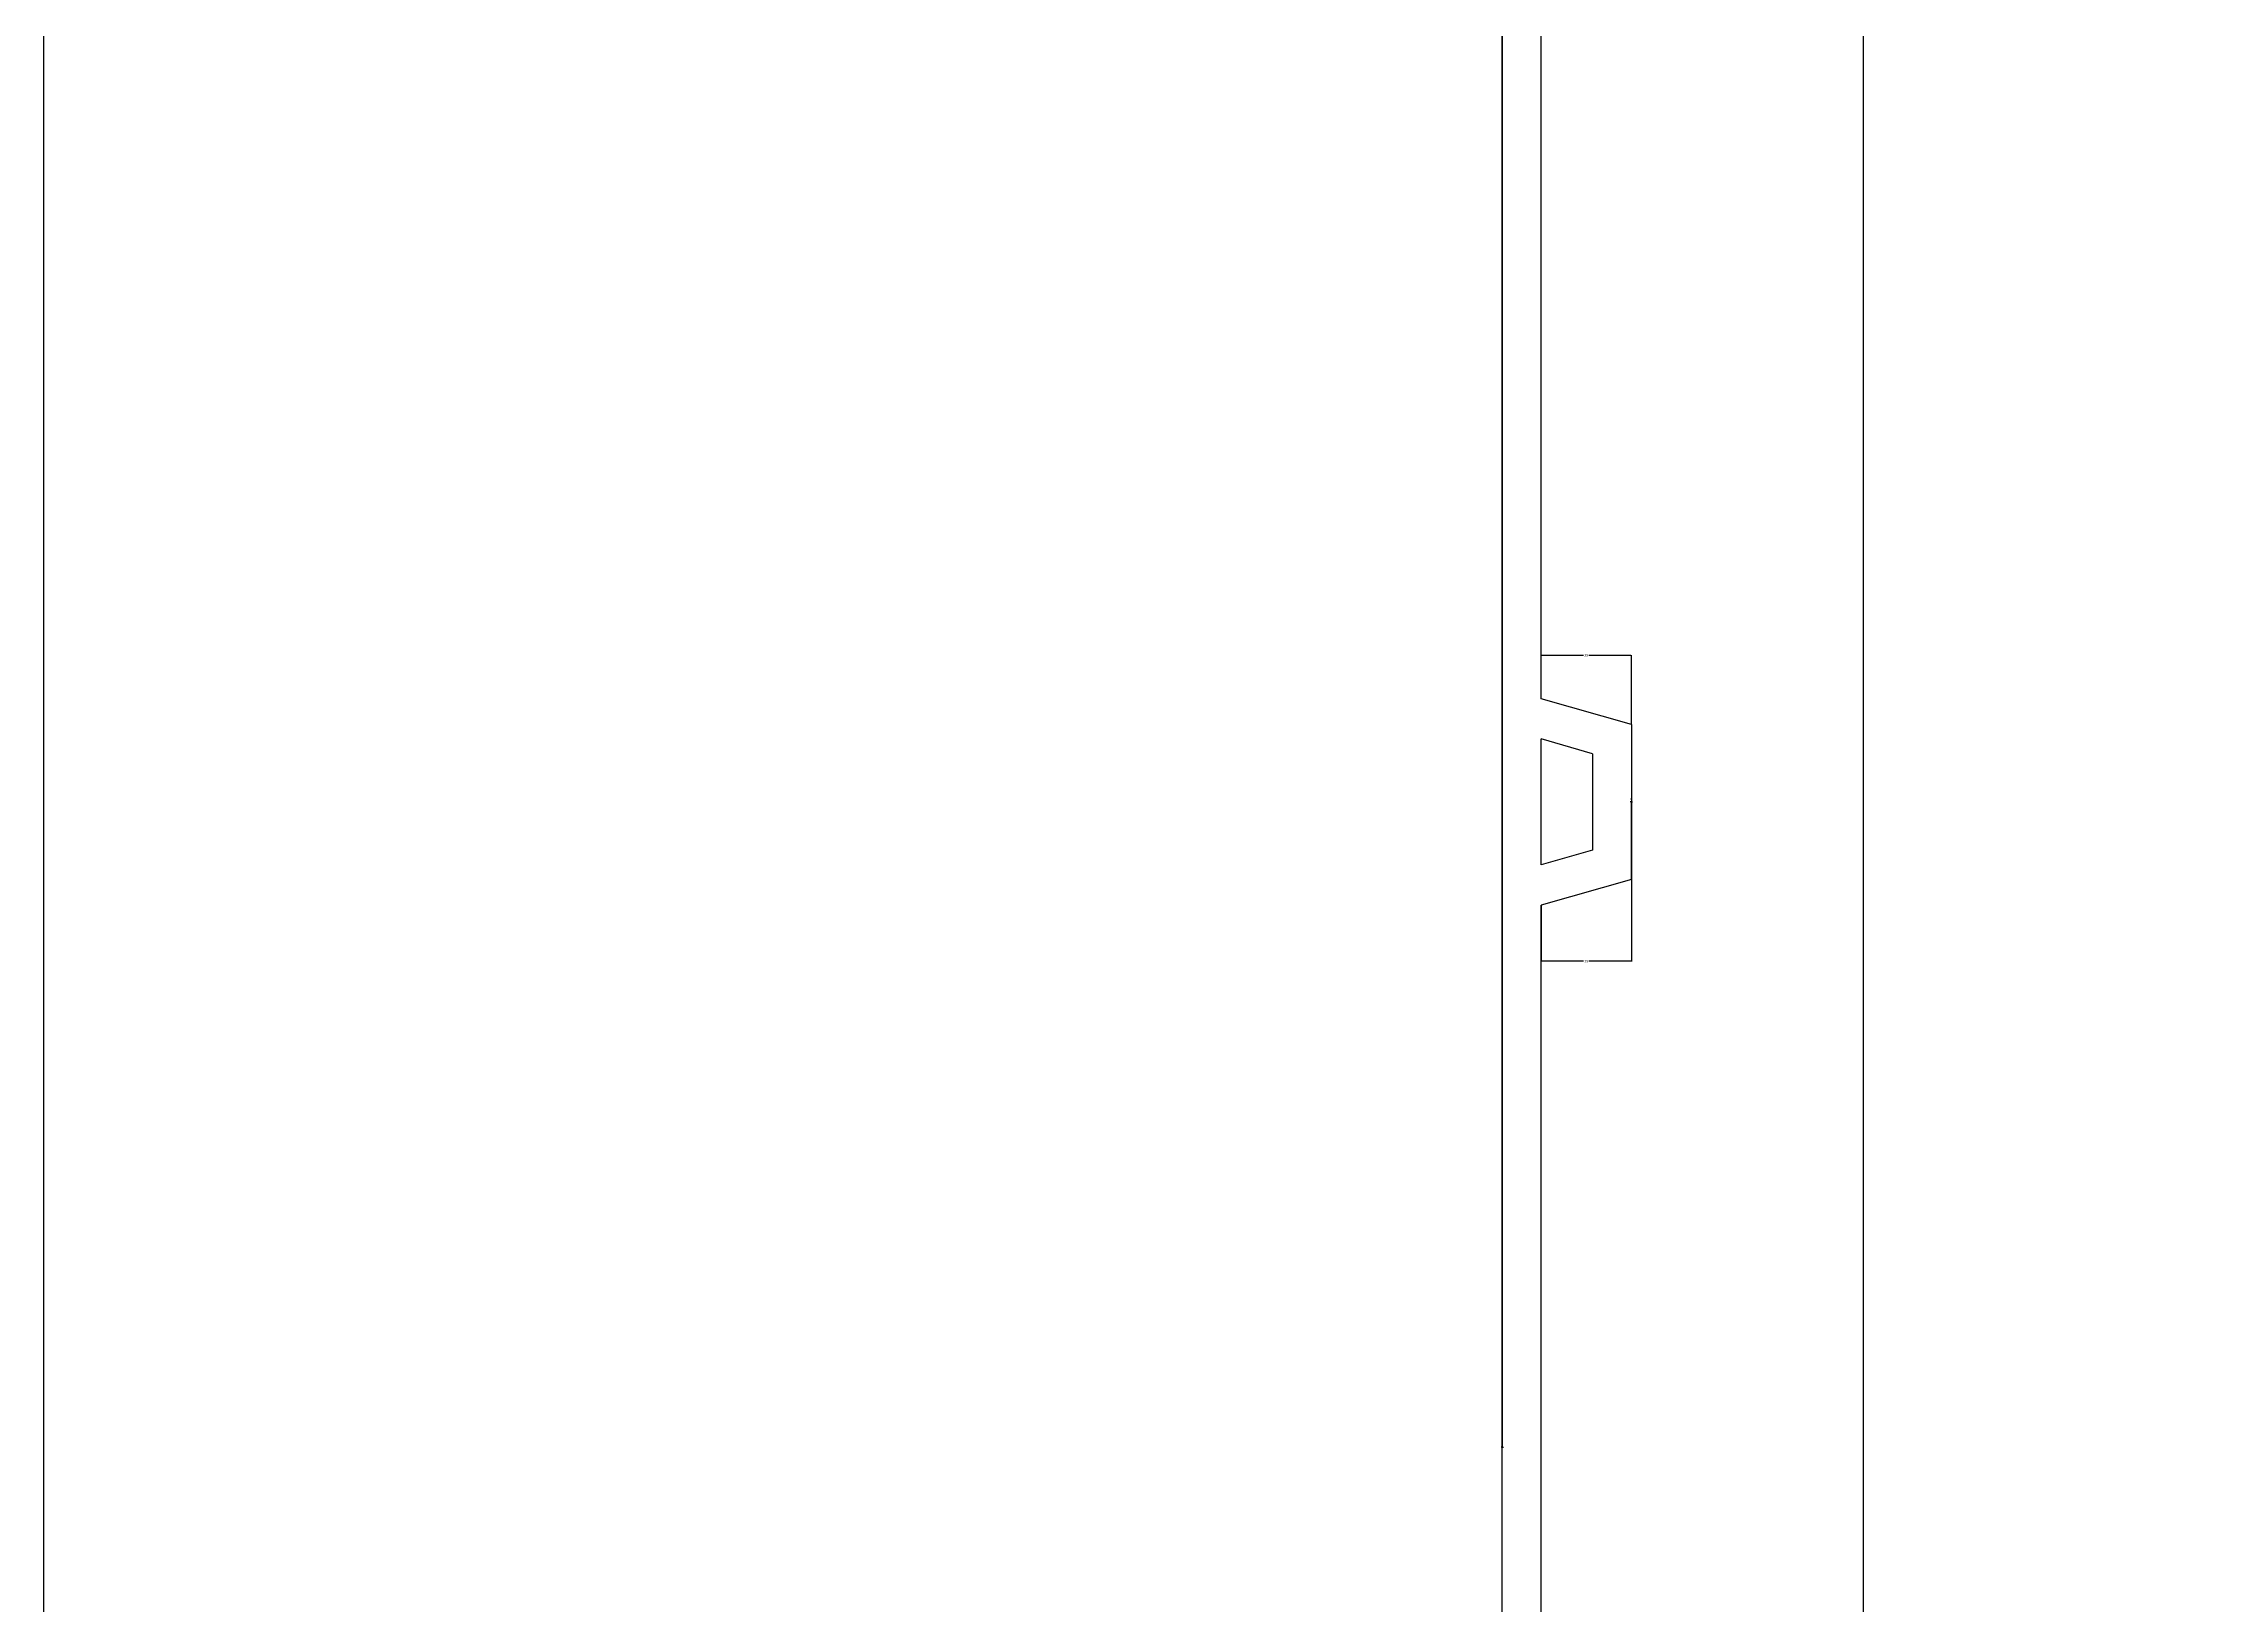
# Model space of a CAD drawing. Header units: metres. Extents: x -538 to 2883, y 358 to 2777.
# Drawn here: x -538 to 307, y 1568 to 2172 of the extents above; entities that cross this region are included whole.
import ezdxf

# ---------------------------------------------------------------- set-up
doc = ezdxf.new("R2010")
doc.units = ezdxf.units.M
doc.layers.add('鍥惧眰2', color=3, linetype='Continuous')
doc.dimstyles.get("Standard").update_dxf_attribs({"dimtxt": 2.5, "dimasz": 2.5, "dimexe": 1.25, "dimexo": 0.625, "dimtad": 1, "dimcen": 2.5, "dimazin": 3, "dimtfac": 1, "dimtmove": 0, "dimatfit": 3})

# ---------------------------------------------------------------- blocks, each defined once
blk = doc.blocks.new('_CLOSEDFILLED')
at = {"color": 0, "linetype": 'BYBLOCK'}
blk.add_solid([(-1, 0.2), (0, 0), (-1, -0.2)], dxfattribs=at)
blk = doc.blocks.new('*D1')
for p, q in [((41.74, 1918.51), (41.74, 1935.35)), ((41.99, 1935.35), (58.24, 1935.35)), ((60.24, 1935.35), (76.49, 1935.35)), ((76.74, 1908.51), (76.74, 1935.35))]:
    blk.add_line(p, q)
at = {"layer": 'Defpoints'}
for p in [(41.74, 1935.35), (41.74, 1918.51), (76.74, 1908.51)]:
    blk.add_point(p, dxfattribs=at)
at = {"xscale": 0.25, "yscale": 0.25, "rotation": 180}
blk.add_blockref('_CLOSEDFILLED', (41.74, 1935.35), dxfattribs=at)
at = {"xscale": 0.25, "yscale": 0.25}
blk.add_blockref('_CLOSEDFILLED', (76.74, 1935.35), dxfattribs=at)
at = {"insert": (59.24, 1935.35), "char_height": 1, "attachment_point": 5}
blk.add_mtext('35', dxfattribs=at)
blk = doc.blocks.new('*D2')
for p, q in [((76.74, 1908.51), (76.74, 1878.51)), ((76.49, 1878.51), (76.24, 1878.51)), ((76.74, 1848.51), (76.74, 1878.51)), ((76.74, 1878.51), (76.74, 1878.51)), ((76.99, 1878.51), (77.24, 1878.51))]:
    blk.add_line(p, q)
at = {"layer": 'Defpoints'}
for p in [(76.74, 1908.51), (76.74, 1878.51), (76.74, 1848.51)]:
    blk.add_point(p, dxfattribs=at)
at = {"xscale": 0.25, "yscale": 0.25}
blk.add_blockref('_CLOSEDFILLED', (76.74, 1878.51), dxfattribs=at)
at = {"xscale": 0.25, "yscale": 0.25, "rotation": 180}
blk.add_blockref('_CLOSEDFILLED', (76.74, 1878.51), dxfattribs=at)
at = {"insert": (76.74, 1879.635), "char_height": 1, "attachment_point": 5}
blk.add_mtext('0', dxfattribs=at)
blk = doc.blocks.new('*D3')
for p, q in [((76.74, 1848.51), (76.74, 1816.79)), ((41.74, 1838.51), (41.74, 1816.79)), ((58.24, 1816.79), (41.49, 1816.79)), ((76.99, 1816.79), (60.24, 1816.79))]:
    blk.add_line(p, q)
at = {"layer": 'Defpoints'}
for p in [(76.74, 1848.51), (41.74, 1838.51), (76.74, 1816.79)]:
    blk.add_point(p, dxfattribs=at)
at = {"xscale": 0.25, "yscale": 0.25}
blk.add_blockref('_CLOSEDFILLED', (41.74, 1816.79), dxfattribs=at)
at = {"xscale": 0.25, "yscale": 0.25, "rotation": 180}
blk.add_blockref('_CLOSEDFILLED', (76.74, 1816.79), dxfattribs=at)
at = {"insert": (59.24, 1816.79), "char_height": 1, "attachment_point": 5}
blk.add_mtext('35', dxfattribs=at)
blk = doc.blocks.new('*D7')
for p, q in [((26.74, 2378.51), (26.74, 1628.51)), ((26.49, 1628.51), (26.24, 1628.51)), ((26.74, 878.51), (26.74, 1628.51)), ((26.74, 1628.51), (26.74, 1628.51)), ((26.99, 1628.51), (27.24, 1628.51))]:
    blk.add_line(p, q)
at = {"layer": 'Defpoints'}
for p in [(26.74, 2378.51), (26.74, 1628.51), (26.74, 878.51)]:
    blk.add_point(p, dxfattribs=at)
at = {"xscale": 0.25, "yscale": 0.25}
blk.add_blockref('_CLOSEDFILLED', (26.74, 1628.51), dxfattribs=at)
at = {"xscale": 0.25, "yscale": 0.25, "rotation": 180}
blk.add_blockref('_CLOSEDFILLED', (26.74, 1628.51), dxfattribs=at)
at = {"insert": (26.74, 1629.635), "char_height": 1, "attachment_point": 5}
blk.add_mtext('0', dxfattribs=at)

msp = doc.modelspace()

# ---------------------------------------------------------------- linework, layer by layer
msp.add_line((166.74, 721.26), (166.74, 2535.77))
msp.add_lwpolyline([(-538.47, 357.97), (2882.97, 357.97), (2882.97, 2777.17), (-538.47, 2777.17)], close=True)
at = {"layer": '鍥惧眰2'}
for p, q in [((26.74, 878.51), (26.74, 2378.51)), ((41.74, 1918.51), (41.74, 2258.51)), ((76.74, 1908.51), (41.74, 1918.51)), ((61.74, 1897.2), (41.74, 1902.91)), ((41.74, 1854.11), (41.74, 1902.91)), ((76.74, 1908.51), (76.74, 1848.51)), ((61.74, 1897.2), (61.74, 1859.83)), ((61.74, 1859.83), (41.74, 1854.11)), ((76.74, 1848.51), (41.74, 1838.51)), ((41.74, 1418.51), (41.74, 1838.51))]:
    msp.add_line(p, q, dxfattribs=at)

# ---------------------------------------------------------------- dimensions: what is measured, and where the dimension line sits
for base, p1, p2, picture, middle in [((26.74, 1628.51), (26.74, 878.51), (26.74, 2378.51), '*D7', (26.74, 1629.635)), ((41.74, 1935.35), (41.74, 1918.51), (76.74, 1908.51), '*D1', (59.24, 1935.35)), ((76.74, 1878.51), (76.74, 1908.51), (76.74, 1848.51), '*D2', (76.74, 1879.635)), ((76.74, 1816.79), (76.74, 1848.51), (41.74, 1838.51), '*D3', (59.24, 1816.79))]:
    dim = msp.add_linear_dim(base=base, p1=p1, p2=p2, dimstyle='Standard')
    dim.commit()
    dim.dimension.update_dxf_attribs({"geometry": picture, "text_midpoint": middle})

doc.saveas('drawing.dxf')
